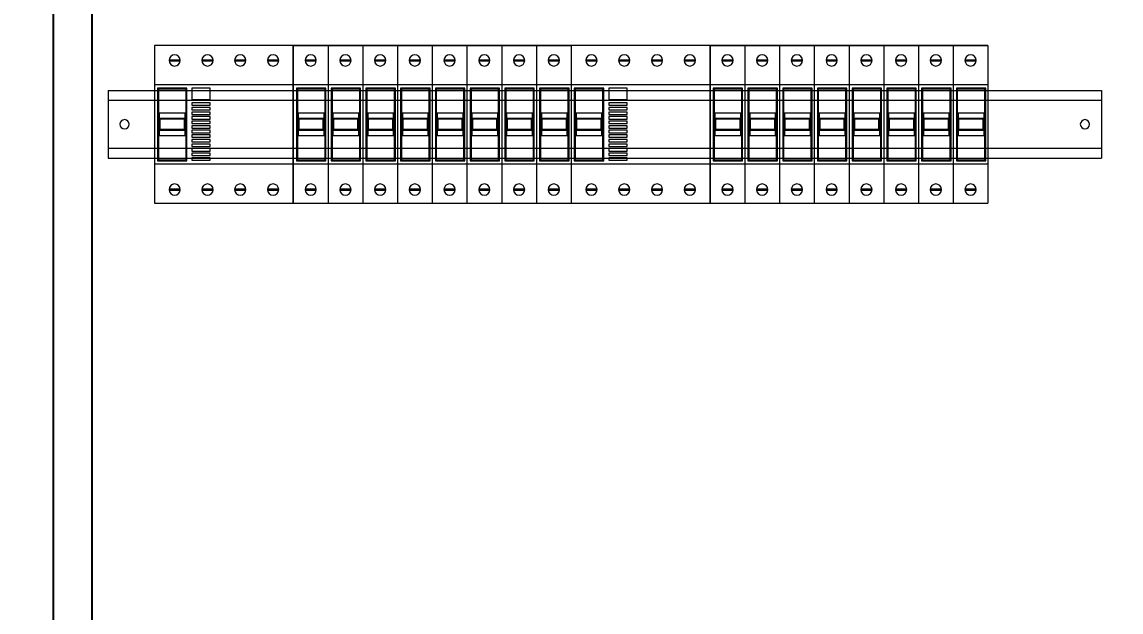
# Model space of a CAD drawing. Header units: millimetres. Extents: x 2046 to 14753, y 2361 to 29276.
# Drawn here: x 10029.7 to 10086.7, y 4049.4 to 4080 of the extents above; entities that cross this region are included whole.
import ezdxf

# ---------------------------------------------------------------- set-up
doc = ezdxf.new("R2010")
doc.units = ezdxf.units.MM
doc.layers.add('04_İç', color=10, linetype='Continuous', lineweight=13)
doc.layers.add('MYKUVVET', color=1, linetype='Continuous')
doc.styles.get("Standard").update_dxf_attribs({"font": 'arial.ttf'})
doc.dimstyles.new('ISO-25', dxfattribs={"dimtxt": 2.5, "dimasz": 2.5, "dimexe": 1.25, "dimexo": 0.625, "dimtad": 1, "dimtxsty": 'Standard', "dimcen": 2.5, "dimadec": 0, "dimazin": 0, "dimtfac": 1, "dimtmove": 0, "dimatfit": 3, "dimfxl": 1, "dimarcsym": 0})

# ---------------------------------------------------------------- blocks, each defined once
blk = doc.blocks.new('*D240')
at = {"layer": 'Defpoints', "color": 0, "transparency": 16777216}
for p in [(10031.34, 4117.113), (10023.271, 4017.113), (10031.34, 4017.113)]:
    blk.add_point(p, dxfattribs=at)
at = {"layer": 'MYKUVVET', "color": 0, "lineweight": -2, "transparency": 16777216}
for p, q in [((10030.715, 4117.113), (10022.021, 4117.113)), ((10023.271, 4114.613), (10023.271, 4019.613)), ((10030.715, 4017.113), (10022.021, 4017.113))]:
    blk.add_line(p, q, dxfattribs=at)
at = {"layer": 'MYKUVVET', "color": 0, "transparency": 16777216}
for points in [[(10022.854, 4114.613), (10023.688, 4114.613), (10023.271, 4117.113)], [(10022.854, 4019.613), (10023.688, 4019.613), (10023.271, 4017.113)]]:
    blk.add_solid(points, dxfattribs=at)
at = {"layer": 'MYKUVVET', "color": 0, "transparency": 16777216, "insert": (10021.37, 4067.113), "char_height": 2.5, "attachment_point": 5, "rotation": 90}
blk.add_mtext('100', dxfattribs=at)

msp = doc.modelspace()

# ---------------------------------------------------------------- linework, layer by layer
at = {"color": 8, "lineweight": 9}
for p, q in [((10036.578, 4078.756), (10036.578, 4070.575)), ((10043.778, 4078.756), (10036.578, 4078.756)), ((10043.778, 4070.575), (10043.778, 4078.756)), ((10043.778, 4078.756), (10043.778, 4070.575)), ((10045.578, 4078.756), (10043.778, 4078.756)), ((10043.778, 4078.756), (10045.578, 4078.756)), ((10045.578, 4078.756), (10045.578, 4070.575)), ((10045.578, 4078.756), (10045.578, 4070.575)), ((10047.378, 4078.756), (10045.578, 4078.756)), ((10045.578, 4078.756), (10047.378, 4078.756)), ((10047.378, 4078.756), (10047.378, 4070.575)), ((10047.378, 4078.756), (10047.378, 4070.575)), ((10049.178, 4078.756), (10047.378, 4078.756)), ((10047.378, 4078.756), (10049.178, 4078.756)), ((10049.178, 4078.756), (10049.178, 4070.575)), ((10049.178, 4078.756), (10049.178, 4070.575)), ((10050.978, 4078.756), (10049.178, 4078.756)), ((10049.178, 4078.756), (10050.978, 4078.756)), ((10050.978, 4078.756), (10050.978, 4070.575)), ((10050.978, 4078.756), (10050.978, 4070.575)), ((10052.778, 4078.756), (10050.978, 4078.756)), ((10050.978, 4078.756), (10052.778, 4078.756)), ((10052.778, 4078.756), (10052.778, 4070.575)), ((10052.778, 4078.756), (10052.778, 4070.575)), ((10054.578, 4078.756), (10052.778, 4078.756)), ((10052.778, 4078.756), (10054.578, 4078.756)), ((10054.578, 4078.756), (10054.578, 4070.575)), ((10054.578, 4078.756), (10054.578, 4070.575)), ((10056.378, 4078.756), (10054.578, 4078.756)), ((10054.578, 4078.756), (10056.378, 4078.756)), ((10056.378, 4078.756), (10056.378, 4070.575)), ((10056.378, 4078.756), (10056.378, 4070.575)), ((10058.178, 4078.756), (10056.378, 4078.756)), ((10056.378, 4078.756), (10058.178, 4078.756)), ((10058.178, 4078.756), (10058.178, 4070.575)), ((10065.378, 4078.756), (10058.178, 4078.756)), ((10058.178, 4078.756), (10058.178, 4070.575)), ((10065.378, 4070.575), (10065.378, 4078.756)), ((10065.378, 4078.756), (10065.378, 4070.575)), ((10067.178, 4078.756), (10065.378, 4078.756)), ((10065.378, 4078.756), (10067.178, 4078.756)), ((10067.178, 4078.756), (10067.178, 4070.575)), ((10067.178, 4078.756), (10067.178, 4070.575)), ((10068.978, 4078.756), (10067.178, 4078.756)), ((10067.178, 4078.756), (10068.978, 4078.756)), ((10068.978, 4078.756), (10068.978, 4070.575)), ((10068.978, 4078.756), (10068.978, 4070.575)), ((10070.778, 4078.756), (10068.978, 4078.756)), ((10068.978, 4078.756), (10070.778, 4078.756)), ((10070.778, 4078.756), (10070.778, 4070.575)), ((10070.778, 4078.756), (10070.778, 4070.575)), ((10072.578, 4078.756), (10070.778, 4078.756)), ((10070.778, 4078.756), (10072.578, 4078.756)), ((10072.578, 4078.756), (10072.578, 4070.575)), ((10072.578, 4078.756), (10072.578, 4070.575)), ((10074.378, 4078.756), (10072.578, 4078.756)), ((10072.578, 4078.756), (10074.378, 4078.756)), ((10074.378, 4078.756), (10074.378, 4070.575)), ((10074.378, 4078.756), (10074.378, 4070.575)), ((10076.178, 4078.756), (10074.378, 4078.756)), ((10074.378, 4078.756), (10076.178, 4078.756)), ((10076.178, 4078.756), (10076.178, 4070.575)), ((10076.178, 4078.756), (10076.178, 4070.575)), ((10077.978, 4078.756), (10076.178, 4078.756)), ((10076.178, 4078.756), (10077.978, 4078.756)), ((10077.978, 4078.756), (10077.978, 4070.575)), ((10077.978, 4078.756), (10077.978, 4070.575)), ((10079.778, 4078.756), (10077.978, 4078.756)), ((10077.978, 4078.756), (10079.778, 4078.756)), ((10079.778, 4078.756), (10079.778, 4070.575)), ((10037.336, 4078.008), (10037.92, 4078.008)), ((10037.336, 4077.947), (10037.92, 4077.947)), ((10039.036, 4078.008), (10039.62, 4078.008)), ((10039.036, 4077.947), (10039.62, 4077.947)), ((10040.736, 4078.008), (10041.32, 4078.008)), ((10040.736, 4077.947), (10041.32, 4077.947)), ((10042.436, 4078.008), (10043.02, 4078.008)), ((10042.436, 4077.947), (10043.02, 4077.947)), ((10044.386, 4078.008), (10044.97, 4078.008)), ((10044.386, 4077.947), (10044.97, 4077.947)), ((10046.186, 4078.008), (10046.77, 4078.008)), ((10046.186, 4077.947), (10046.77, 4077.947)), ((10047.986, 4078.008), (10048.57, 4078.008)), ((10047.986, 4077.947), (10048.57, 4077.947)), ((10049.786, 4078.008), (10050.37, 4078.008)), ((10049.786, 4077.947), (10050.37, 4077.947)), ((10051.586, 4078.008), (10052.17, 4078.008)), ((10051.586, 4077.947), (10052.17, 4077.947)), ((10053.386, 4078.008), (10053.97, 4078.008)), ((10053.386, 4077.947), (10053.97, 4077.947)), ((10055.186, 4078.008), (10055.77, 4078.008)), ((10055.186, 4077.947), (10055.77, 4077.947)), ((10056.986, 4078.008), (10057.57, 4078.008)), ((10056.986, 4077.947), (10057.57, 4077.947)), ((10058.936, 4078.008), (10059.52, 4078.008)), ((10058.936, 4077.947), (10059.52, 4077.947)), ((10060.636, 4078.008), (10061.22, 4078.008)), ((10060.636, 4077.947), (10061.22, 4077.947)), ((10062.336, 4078.008), (10062.92, 4078.008)), ((10062.336, 4077.947), (10062.92, 4077.947)), ((10064.036, 4078.008), (10064.62, 4078.008)), ((10064.036, 4077.947), (10064.62, 4077.947)), ((10065.986, 4078.008), (10066.57, 4078.008)), ((10065.986, 4077.947), (10066.57, 4077.947)), ((10067.786, 4078.008), (10068.37, 4078.008)), ((10067.786, 4077.947), (10068.37, 4077.947)), ((10069.586, 4078.008), (10070.17, 4078.008)), ((10069.586, 4077.947), (10070.17, 4077.947)), ((10071.386, 4078.008), (10071.97, 4078.008)), ((10071.386, 4077.947), (10071.97, 4077.947)), ((10073.186, 4078.008), (10073.77, 4078.008)), ((10073.186, 4077.947), (10073.77, 4077.947)), ((10074.986, 4078.008), (10075.57, 4078.008)), ((10074.986, 4077.947), (10075.57, 4077.947)), ((10076.786, 4078.008), (10077.37, 4078.008)), ((10076.786, 4077.947), (10077.37, 4077.947)), ((10078.586, 4078.008), (10079.17, 4078.008)), ((10078.586, 4077.947), (10079.17, 4077.947)), ((10043.778, 4076.711), (10043.778, 4072.62)), ((10045.578, 4076.711), (10043.778, 4076.711)), ((10045.578, 4076.711), (10045.578, 4072.62)), ((10047.378, 4076.711), (10045.578, 4076.711)), ((10047.378, 4076.711), (10047.378, 4072.62)), ((10049.178, 4076.711), (10047.378, 4076.711)), ((10049.178, 4076.711), (10049.178, 4072.62)), ((10050.978, 4076.711), (10049.178, 4076.711)), ((10050.978, 4076.711), (10050.978, 4072.62)), ((10052.778, 4076.711), (10050.978, 4076.711)), ((10052.778, 4076.711), (10052.778, 4072.62)), ((10054.578, 4076.711), (10052.778, 4076.711)), ((10054.578, 4076.711), (10054.578, 4072.62)), ((10056.378, 4076.711), (10054.578, 4076.711)), ((10058.178, 4076.711), (10056.378, 4076.711)), ((10065.378, 4076.711), (10065.378, 4072.62)), ((10067.178, 4076.711), (10065.378, 4076.711)), ((10067.178, 4076.711), (10067.178, 4072.62)), ((10068.978, 4076.711), (10067.178, 4076.711)), ((10068.978, 4076.711), (10068.978, 4072.62)), ((10070.778, 4076.711), (10068.978, 4076.711)), ((10070.778, 4076.711), (10070.778, 4072.62)), ((10072.578, 4076.711), (10070.778, 4076.711)), ((10072.578, 4076.711), (10072.578, 4072.62)), ((10074.378, 4076.711), (10072.578, 4076.711)), ((10074.378, 4076.711), (10074.378, 4072.62)), ((10076.178, 4076.711), (10074.378, 4076.711)), ((10076.178, 4076.711), (10076.178, 4072.62)), ((10077.978, 4076.711), (10076.178, 4076.711)), ((10079.778, 4076.711), (10077.978, 4076.711)), ((10043.778, 4072.62), (10045.578, 4072.62)), ((10045.578, 4072.62), (10047.378, 4072.62)), ((10047.378, 4072.62), (10049.178, 4072.62)), ((10049.178, 4072.62), (10050.978, 4072.62)), ((10050.978, 4072.62), (10052.778, 4072.62)), ((10052.778, 4072.62), (10054.578, 4072.62)), ((10054.578, 4072.62), (10056.378, 4072.62)), ((10056.378, 4072.62), (10058.178, 4072.62)), ((10065.378, 4072.62), (10067.178, 4072.62)), ((10067.178, 4072.62), (10068.978, 4072.62)), ((10068.978, 4072.62), (10070.778, 4072.62)), ((10070.778, 4072.62), (10072.578, 4072.62)), ((10072.578, 4072.62), (10074.378, 4072.62)), ((10074.378, 4072.62), (10076.178, 4072.62)), ((10076.178, 4072.62), (10077.978, 4072.62)), ((10077.978, 4072.62), (10079.778, 4072.62)), ((10037.336, 4071.312), (10037.92, 4071.312)), ((10037.336, 4071.251), (10037.92, 4071.251)), ((10039.036, 4071.312), (10039.62, 4071.312)), ((10039.036, 4071.251), (10039.62, 4071.251)), ((10040.736, 4071.312), (10041.32, 4071.312)), ((10040.736, 4071.251), (10041.32, 4071.251)), ((10042.436, 4071.312), (10043.02, 4071.312)), ((10042.436, 4071.251), (10043.02, 4071.251)), ((10044.386, 4071.312), (10044.97, 4071.312)), ((10044.386, 4071.251), (10044.97, 4071.251)), ((10046.186, 4071.312), (10046.77, 4071.312)), ((10046.186, 4071.251), (10046.77, 4071.251)), ((10047.986, 4071.312), (10048.57, 4071.312)), ((10047.986, 4071.251), (10048.57, 4071.251)), ((10049.786, 4071.312), (10050.37, 4071.312)), ((10049.786, 4071.251), (10050.37, 4071.251)), ((10051.586, 4071.312), (10052.17, 4071.312)), ((10051.586, 4071.251), (10052.17, 4071.251)), ((10053.386, 4071.312), (10053.97, 4071.312)), ((10053.386, 4071.251), (10053.97, 4071.251)), ((10055.186, 4071.312), (10055.77, 4071.312)), ((10055.186, 4071.251), (10055.77, 4071.251)), ((10056.986, 4071.312), (10057.57, 4071.312)), ((10056.986, 4071.251), (10057.57, 4071.251)), ((10058.936, 4071.312), (10059.52, 4071.312)), ((10058.936, 4071.251), (10059.52, 4071.251)), ((10060.636, 4071.312), (10061.22, 4071.312)), ((10060.636, 4071.251), (10061.22, 4071.251)), ((10062.336, 4071.312), (10062.92, 4071.312)), ((10062.336, 4071.251), (10062.92, 4071.251)), ((10064.036, 4071.312), (10064.62, 4071.312)), ((10064.036, 4071.251), (10064.62, 4071.251)), ((10065.986, 4071.312), (10066.57, 4071.312)), ((10065.986, 4071.251), (10066.57, 4071.251)), ((10067.786, 4071.312), (10068.37, 4071.312)), ((10067.786, 4071.251), (10068.37, 4071.251)), ((10069.586, 4071.312), (10070.17, 4071.312)), ((10069.586, 4071.251), (10070.17, 4071.251)), ((10071.386, 4071.312), (10071.97, 4071.312)), ((10071.386, 4071.251), (10071.97, 4071.251)), ((10073.186, 4071.312), (10073.77, 4071.312)), ((10073.186, 4071.251), (10073.77, 4071.251)), ((10074.986, 4071.312), (10075.57, 4071.312)), ((10074.986, 4071.251), (10075.57, 4071.251)), ((10076.786, 4071.312), (10077.37, 4071.312)), ((10076.786, 4071.251), (10077.37, 4071.251)), ((10078.586, 4071.312), (10079.17, 4071.312)), ((10078.586, 4071.251), (10079.17, 4071.251)), ((10036.578, 4070.575), (10043.778, 4070.575)), ((10043.778, 4070.575), (10045.578, 4070.575)), ((10045.578, 4070.575), (10047.378, 4070.575)), ((10047.378, 4070.575), (10049.178, 4070.575)), ((10049.178, 4070.575), (10050.978, 4070.575)), ((10050.978, 4070.575), (10052.778, 4070.575)), ((10052.778, 4070.575), (10054.578, 4070.575)), ((10054.578, 4070.575), (10056.378, 4070.575)), ((10056.378, 4070.575), (10058.178, 4070.575)), ((10058.178, 4070.575), (10065.378, 4070.575)), ((10065.378, 4070.575), (10067.178, 4070.575)), ((10067.178, 4070.575), (10068.978, 4070.575)), ((10068.978, 4070.575), (10070.778, 4070.575)), ((10070.778, 4070.575), (10072.578, 4070.575)), ((10072.578, 4070.575), (10074.378, 4070.575)), ((10074.378, 4070.575), (10076.178, 4070.575)), ((10076.178, 4070.575), (10077.978, 4070.575)), ((10077.978, 4070.575), (10079.778, 4070.575))]:
    msp.add_line(p, q, dxfattribs=at)
at = {"color": 30, "lineweight": 9}
for p, q in [((10036.578, 4076.711), (10036.578, 4072.62)), ((10043.778, 4076.711), (10036.578, 4076.711)), ((10043.778, 4072.62), (10043.778, 4076.711)), ((10056.378, 4076.711), (10056.378, 4072.62)), ((10065.378, 4076.711), (10058.178, 4076.711)), ((10058.178, 4076.711), (10058.178, 4072.62)), ((10065.378, 4072.62), (10065.378, 4076.711)), ((10079.778, 4076.711), (10079.778, 4072.62)), ((10036.741, 4076.537), (10036.741, 4072.773)), ((10038.266, 4076.537), (10036.741, 4076.537)), ((10036.787, 4076.492), (10036.787, 4072.819)), ((10038.22, 4076.492), (10036.787, 4076.492)), ((10038.22, 4072.819), (10038.22, 4076.492)), ((10038.266, 4072.773), (10038.266, 4076.537)), ((10038.525, 4076.537), (10038.525, 4075.952)), ((10039.472, 4076.537), (10038.525, 4076.537)), ((10039.472, 4075.952), (10039.472, 4076.537)), ((10043.941, 4076.537), (10043.941, 4072.773)), ((10045.466, 4076.537), (10043.941, 4076.537)), ((10043.987, 4076.492), (10043.987, 4072.819)), ((10045.42, 4076.492), (10043.987, 4076.492)), ((10045.42, 4072.819), (10045.42, 4076.492)), ((10045.466, 4072.773), (10045.466, 4076.537)), ((10045.741, 4076.537), (10045.741, 4072.773)), ((10047.266, 4076.537), (10045.741, 4076.537)), ((10045.787, 4076.492), (10045.787, 4072.819)), ((10047.22, 4076.492), (10045.787, 4076.492)), ((10047.22, 4072.819), (10047.22, 4076.492)), ((10047.266, 4072.773), (10047.266, 4076.537)), ((10047.541, 4076.537), (10047.541, 4072.773)), ((10049.066, 4076.537), (10047.541, 4076.537)), ((10047.587, 4076.492), (10047.587, 4072.819)), ((10049.02, 4076.492), (10047.587, 4076.492)), ((10049.02, 4072.819), (10049.02, 4076.492)), ((10049.066, 4072.773), (10049.066, 4076.537)), ((10049.341, 4076.537), (10049.341, 4072.773)), ((10050.866, 4076.537), (10049.341, 4076.537)), ((10049.387, 4076.492), (10049.387, 4072.819)), ((10050.82, 4076.492), (10049.387, 4076.492)), ((10050.82, 4072.819), (10050.82, 4076.492)), ((10050.866, 4072.773), (10050.866, 4076.537)), ((10051.141, 4076.537), (10051.141, 4072.773)), ((10052.666, 4076.537), (10051.141, 4076.537)), ((10051.187, 4076.492), (10051.187, 4072.819)), ((10052.62, 4076.492), (10051.187, 4076.492)), ((10052.62, 4072.819), (10052.62, 4076.492)), ((10052.666, 4072.773), (10052.666, 4076.537)), ((10052.941, 4076.537), (10052.941, 4072.773)), ((10054.466, 4076.537), (10052.941, 4076.537)), ((10052.987, 4076.492), (10052.987, 4072.819)), ((10054.42, 4076.492), (10052.987, 4076.492)), ((10054.42, 4072.819), (10054.42, 4076.492)), ((10054.466, 4072.773), (10054.466, 4076.537)), ((10054.741, 4076.537), (10054.741, 4072.773)), ((10056.266, 4076.537), (10054.741, 4076.537)), ((10054.787, 4076.492), (10054.787, 4072.819)), ((10056.22, 4076.492), (10054.787, 4076.492)), ((10056.22, 4072.819), (10056.22, 4076.492)), ((10056.266, 4072.773), (10056.266, 4076.537)), ((10056.541, 4076.537), (10056.541, 4072.773)), ((10058.066, 4076.537), (10056.541, 4076.537)), ((10056.587, 4076.492), (10056.587, 4072.819)), ((10058.02, 4076.492), (10056.587, 4076.492)), ((10058.02, 4072.819), (10058.02, 4076.492)), ((10058.066, 4072.773), (10058.066, 4076.537)), ((10058.341, 4076.537), (10058.341, 4072.773)), ((10059.866, 4076.537), (10058.341, 4076.537)), ((10058.387, 4076.492), (10058.387, 4072.819)), ((10059.82, 4076.492), (10058.387, 4076.492)), ((10059.82, 4072.819), (10059.82, 4076.492)), ((10059.866, 4072.773), (10059.866, 4076.537)), ((10060.125, 4076.537), (10060.125, 4075.952)), ((10061.072, 4076.537), (10060.125, 4076.537)), ((10061.072, 4075.952), (10061.072, 4076.537)), ((10065.541, 4076.537), (10065.541, 4072.773)), ((10067.066, 4076.537), (10065.541, 4076.537)), ((10065.587, 4076.492), (10065.587, 4072.819)), ((10067.02, 4076.492), (10065.587, 4076.492)), ((10067.02, 4072.819), (10067.02, 4076.492)), ((10067.066, 4072.773), (10067.066, 4076.537)), ((10067.341, 4076.537), (10067.341, 4072.773)), ((10068.866, 4076.537), (10067.341, 4076.537)), ((10067.387, 4076.492), (10067.387, 4072.819)), ((10068.82, 4076.492), (10067.387, 4076.492)), ((10068.82, 4072.819), (10068.82, 4076.492)), ((10068.866, 4072.773), (10068.866, 4076.537)), ((10069.141, 4076.537), (10069.141, 4072.773)), ((10070.666, 4076.537), (10069.141, 4076.537)), ((10069.187, 4076.492), (10069.187, 4072.819)), ((10070.62, 4076.492), (10069.187, 4076.492)), ((10070.62, 4072.819), (10070.62, 4076.492)), ((10070.666, 4072.773), (10070.666, 4076.537)), ((10070.941, 4076.537), (10070.941, 4072.773)), ((10072.466, 4076.537), (10070.941, 4076.537)), ((10070.987, 4076.492), (10070.987, 4072.819)), ((10072.42, 4076.492), (10070.987, 4076.492)), ((10072.42, 4072.819), (10072.42, 4076.492)), ((10072.466, 4072.773), (10072.466, 4076.537)), ((10072.741, 4076.537), (10072.741, 4072.773)), ((10074.266, 4076.537), (10072.741, 4076.537)), ((10072.787, 4076.492), (10072.787, 4072.819)), ((10074.22, 4076.492), (10072.787, 4076.492)), ((10074.22, 4072.819), (10074.22, 4076.492)), ((10074.266, 4072.773), (10074.266, 4076.537)), ((10074.541, 4076.537), (10074.541, 4072.773)), ((10076.066, 4076.537), (10074.541, 4076.537)), ((10074.587, 4076.492), (10074.587, 4072.819)), ((10076.02, 4076.492), (10074.587, 4076.492)), ((10076.02, 4072.819), (10076.02, 4076.492)), ((10076.066, 4072.773), (10076.066, 4076.537)), ((10076.341, 4076.537), (10076.341, 4072.773)), ((10077.866, 4076.537), (10076.341, 4076.537)), ((10076.387, 4076.492), (10076.387, 4072.819)), ((10077.82, 4076.492), (10076.387, 4076.492)), ((10077.82, 4072.819), (10077.82, 4076.492)), ((10077.866, 4072.773), (10077.866, 4076.537)), ((10078.141, 4076.537), (10078.141, 4072.773)), ((10079.666, 4076.537), (10078.141, 4076.537)), ((10078.187, 4076.492), (10078.187, 4072.819)), ((10079.62, 4076.492), (10078.187, 4076.492)), ((10079.62, 4072.819), (10079.62, 4076.492)), ((10079.666, 4072.773), (10079.666, 4076.537)), ((10038.525, 4075.952), (10039.472, 4075.952)), ((10038.525, 4075.775), (10038.525, 4075.651)), ((10039.472, 4075.775), (10038.525, 4075.775)), ((10038.525, 4075.651), (10039.472, 4075.651)), ((10038.525, 4075.538), (10038.525, 4075.413)), ((10039.472, 4075.538), (10038.525, 4075.538)), ((10039.472, 4075.651), (10039.472, 4075.775)), ((10039.472, 4075.413), (10039.472, 4075.538)), ((10060.125, 4075.952), (10061.072, 4075.952)), ((10060.125, 4075.775), (10060.125, 4075.651)), ((10061.072, 4075.775), (10060.125, 4075.775)), ((10060.125, 4075.651), (10061.072, 4075.651)), ((10060.125, 4075.538), (10060.125, 4075.413)), ((10061.072, 4075.538), (10060.125, 4075.538)), ((10061.072, 4075.651), (10061.072, 4075.775)), ((10061.072, 4075.413), (10061.072, 4075.538)), ((10036.832, 4075.234), (10036.832, 4074.088)), ((10038.175, 4075.234), (10036.832, 4075.234)), ((10038.175, 4074.972), (10036.832, 4074.972)), ((10036.877, 4074.927), (10036.832, 4074.972)), ((10038.13, 4074.927), (10038.175, 4074.972)), ((10038.175, 4074.088), (10038.175, 4075.234)), ((10038.525, 4075.413), (10039.472, 4075.413)), ((10038.525, 4075.301), (10038.525, 4075.176)), ((10039.472, 4075.301), (10038.525, 4075.301)), ((10038.525, 4075.176), (10039.472, 4075.176)), ((10038.525, 4075.063), (10038.525, 4074.939)), ((10039.472, 4075.063), (10038.525, 4075.063)), ((10039.472, 4075.176), (10039.472, 4075.301)), ((10039.472, 4074.939), (10039.472, 4075.063)), ((10044.032, 4075.234), (10044.032, 4074.088)), ((10045.375, 4075.234), (10044.032, 4075.234)), ((10045.375, 4074.972), (10044.032, 4074.972)), ((10044.077, 4074.927), (10044.032, 4074.972)), ((10045.33, 4074.927), (10045.375, 4074.972)), ((10045.375, 4074.088), (10045.375, 4075.234)), ((10045.832, 4075.234), (10045.832, 4074.088)), ((10047.175, 4075.234), (10045.832, 4075.234)), ((10047.175, 4074.972), (10045.832, 4074.972)), ((10045.877, 4074.927), (10045.832, 4074.972)), ((10047.13, 4074.927), (10047.175, 4074.972)), ((10047.175, 4074.088), (10047.175, 4075.234)), ((10047.632, 4075.234), (10047.632, 4074.088)), ((10048.975, 4075.234), (10047.632, 4075.234)), ((10048.975, 4074.972), (10047.632, 4074.972)), ((10047.677, 4074.927), (10047.632, 4074.972)), ((10048.93, 4074.927), (10048.975, 4074.972)), ((10048.975, 4074.088), (10048.975, 4075.234)), ((10049.432, 4075.234), (10049.432, 4074.088)), ((10050.775, 4075.234), (10049.432, 4075.234)), ((10050.775, 4074.972), (10049.432, 4074.972)), ((10049.477, 4074.927), (10049.432, 4074.972)), ((10050.73, 4074.927), (10050.775, 4074.972)), ((10050.775, 4074.088), (10050.775, 4075.234)), ((10051.232, 4075.234), (10051.232, 4074.088)), ((10052.575, 4075.234), (10051.232, 4075.234)), ((10052.575, 4074.972), (10051.232, 4074.972)), ((10051.277, 4074.927), (10051.232, 4074.972)), ((10052.53, 4074.927), (10052.575, 4074.972)), ((10052.575, 4074.088), (10052.575, 4075.234)), ((10053.032, 4075.234), (10053.032, 4074.088)), ((10054.375, 4075.234), (10053.032, 4075.234)), ((10054.375, 4074.972), (10053.032, 4074.972)), ((10053.077, 4074.927), (10053.032, 4074.972)), ((10054.33, 4074.927), (10054.375, 4074.972)), ((10054.375, 4074.088), (10054.375, 4075.234)), ((10054.832, 4075.234), (10054.832, 4074.088)), ((10056.175, 4075.234), (10054.832, 4075.234)), ((10056.175, 4074.972), (10054.832, 4074.972)), ((10054.877, 4074.927), (10054.832, 4074.972)), ((10056.13, 4074.927), (10056.175, 4074.972)), ((10056.175, 4074.088), (10056.175, 4075.234)), ((10056.632, 4075.234), (10056.632, 4074.088)), ((10057.975, 4075.234), (10056.632, 4075.234)), ((10057.975, 4074.972), (10056.632, 4074.972)), ((10056.677, 4074.927), (10056.632, 4074.972)), ((10057.93, 4074.927), (10057.975, 4074.972)), ((10057.975, 4074.088), (10057.975, 4075.234)), ((10058.432, 4075.234), (10058.432, 4074.088)), ((10059.775, 4075.234), (10058.432, 4075.234)), ((10059.775, 4074.972), (10058.432, 4074.972)), ((10058.477, 4074.927), (10058.432, 4074.972)), ((10059.73, 4074.927), (10059.775, 4074.972)), ((10059.775, 4074.088), (10059.775, 4075.234)), ((10060.125, 4075.413), (10061.072, 4075.413)), ((10060.125, 4075.301), (10060.125, 4075.176)), ((10061.072, 4075.301), (10060.125, 4075.301)), ((10060.125, 4075.176), (10061.072, 4075.176)), ((10060.125, 4075.063), (10060.125, 4074.939)), ((10061.072, 4075.063), (10060.125, 4075.063)), ((10061.072, 4075.176), (10061.072, 4075.301)), ((10061.072, 4074.939), (10061.072, 4075.063)), ((10065.632, 4075.234), (10065.632, 4074.088)), ((10066.975, 4075.234), (10065.632, 4075.234)), ((10066.975, 4074.972), (10065.632, 4074.972)), ((10065.677, 4074.927), (10065.632, 4074.972)), ((10066.93, 4074.927), (10066.975, 4074.972)), ((10066.975, 4074.088), (10066.975, 4075.234)), ((10067.432, 4075.234), (10067.432, 4074.088)), ((10068.775, 4075.234), (10067.432, 4075.234)), ((10068.775, 4074.972), (10067.432, 4074.972)), ((10067.477, 4074.927), (10067.432, 4074.972)), ((10068.73, 4074.927), (10068.775, 4074.972)), ((10068.775, 4074.088), (10068.775, 4075.234)), ((10069.232, 4075.234), (10069.232, 4074.088)), ((10070.575, 4075.234), (10069.232, 4075.234)), ((10070.575, 4074.972), (10069.232, 4074.972)), ((10069.277, 4074.927), (10069.232, 4074.972)), ((10070.53, 4074.927), (10070.575, 4074.972)), ((10070.575, 4074.088), (10070.575, 4075.234)), ((10071.032, 4075.234), (10071.032, 4074.088)), ((10072.375, 4075.234), (10071.032, 4075.234)), ((10072.375, 4074.972), (10071.032, 4074.972)), ((10071.077, 4074.927), (10071.032, 4074.972)), ((10072.33, 4074.927), (10072.375, 4074.972)), ((10072.375, 4074.088), (10072.375, 4075.234)), ((10072.832, 4075.234), (10072.832, 4074.088)), ((10074.175, 4075.234), (10072.832, 4075.234)), ((10074.175, 4074.972), (10072.832, 4074.972)), ((10072.877, 4074.927), (10072.832, 4074.972)), ((10074.13, 4074.927), (10074.175, 4074.972)), ((10074.175, 4074.088), (10074.175, 4075.234)), ((10074.632, 4075.234), (10074.632, 4074.088)), ((10075.975, 4075.234), (10074.632, 4075.234)), ((10075.975, 4074.972), (10074.632, 4074.972)), ((10074.677, 4074.927), (10074.632, 4074.972)), ((10075.93, 4074.927), (10075.975, 4074.972)), ((10075.975, 4074.088), (10075.975, 4075.234)), ((10076.432, 4075.234), (10076.432, 4074.088)), ((10077.775, 4075.234), (10076.432, 4075.234)), ((10077.775, 4074.972), (10076.432, 4074.972)), ((10076.477, 4074.927), (10076.432, 4074.972)), ((10077.73, 4074.927), (10077.775, 4074.972)), ((10077.775, 4074.088), (10077.775, 4075.234)), ((10078.232, 4075.234), (10078.232, 4074.088)), ((10079.575, 4075.234), (10078.232, 4075.234)), ((10079.575, 4074.972), (10078.232, 4074.972)), ((10078.277, 4074.927), (10078.232, 4074.972)), ((10079.53, 4074.927), (10079.575, 4074.972)), ((10079.575, 4074.088), (10079.575, 4075.234)), ((10036.877, 4074.395), (10036.832, 4074.349)), ((10038.13, 4074.927), (10036.877, 4074.927)), ((10036.877, 4074.395), (10036.877, 4074.927)), ((10038.13, 4074.395), (10036.877, 4074.395)), ((10038.13, 4074.395), (10038.13, 4074.927)), ((10038.13, 4074.395), (10038.175, 4074.349)), ((10038.525, 4074.939), (10039.472, 4074.939)), ((10038.525, 4074.826), (10038.525, 4074.701)), ((10039.472, 4074.826), (10038.525, 4074.826)), ((10038.525, 4074.701), (10039.472, 4074.701)), ((10038.525, 4074.589), (10038.525, 4074.464)), ((10039.472, 4074.589), (10038.525, 4074.589)), ((10038.525, 4074.464), (10039.472, 4074.464)), ((10039.472, 4074.701), (10039.472, 4074.826)), ((10039.472, 4074.464), (10039.472, 4074.589)), ((10044.077, 4074.395), (10044.032, 4074.349)), ((10045.33, 4074.927), (10044.077, 4074.927)), ((10044.077, 4074.395), (10044.077, 4074.927)), ((10045.33, 4074.395), (10044.077, 4074.395)), ((10045.33, 4074.395), (10045.33, 4074.927)), ((10045.33, 4074.395), (10045.375, 4074.349)), ((10045.877, 4074.395), (10045.832, 4074.349)), ((10047.13, 4074.927), (10045.877, 4074.927)), ((10045.877, 4074.395), (10045.877, 4074.927)), ((10047.13, 4074.395), (10045.877, 4074.395)), ((10047.13, 4074.395), (10047.13, 4074.927)), ((10047.13, 4074.395), (10047.175, 4074.349)), ((10047.677, 4074.395), (10047.632, 4074.349)), ((10048.93, 4074.927), (10047.677, 4074.927)), ((10047.677, 4074.395), (10047.677, 4074.927)), ((10048.93, 4074.395), (10047.677, 4074.395)), ((10048.93, 4074.395), (10048.93, 4074.927)), ((10048.93, 4074.395), (10048.975, 4074.349)), ((10049.477, 4074.395), (10049.432, 4074.349)), ((10050.73, 4074.927), (10049.477, 4074.927)), ((10049.477, 4074.395), (10049.477, 4074.927)), ((10050.73, 4074.395), (10049.477, 4074.395)), ((10050.73, 4074.395), (10050.73, 4074.927)), ((10050.73, 4074.395), (10050.775, 4074.349)), ((10051.277, 4074.395), (10051.232, 4074.349)), ((10052.53, 4074.927), (10051.277, 4074.927)), ((10051.277, 4074.395), (10051.277, 4074.927)), ((10052.53, 4074.395), (10051.277, 4074.395)), ((10052.53, 4074.395), (10052.53, 4074.927)), ((10052.53, 4074.395), (10052.575, 4074.349)), ((10053.077, 4074.395), (10053.032, 4074.349)), ((10054.33, 4074.927), (10053.077, 4074.927)), ((10053.077, 4074.395), (10053.077, 4074.927)), ((10054.33, 4074.395), (10053.077, 4074.395)), ((10054.33, 4074.395), (10054.33, 4074.927)), ((10054.33, 4074.395), (10054.375, 4074.349)), ((10054.877, 4074.395), (10054.832, 4074.349)), ((10056.13, 4074.927), (10054.877, 4074.927)), ((10054.877, 4074.395), (10054.877, 4074.927)), ((10056.13, 4074.395), (10054.877, 4074.395)), ((10056.13, 4074.395), (10056.13, 4074.927)), ((10056.13, 4074.395), (10056.175, 4074.349)), ((10056.677, 4074.395), (10056.632, 4074.349)), ((10057.93, 4074.927), (10056.677, 4074.927)), ((10056.677, 4074.395), (10056.677, 4074.927)), ((10057.93, 4074.395), (10056.677, 4074.395)), ((10057.93, 4074.395), (10057.93, 4074.927)), ((10057.93, 4074.395), (10057.975, 4074.349)), ((10058.477, 4074.395), (10058.432, 4074.349)), ((10059.73, 4074.927), (10058.477, 4074.927)), ((10058.477, 4074.395), (10058.477, 4074.927)), ((10059.73, 4074.395), (10058.477, 4074.395)), ((10059.73, 4074.395), (10059.73, 4074.927)), ((10059.73, 4074.395), (10059.775, 4074.349)), ((10060.125, 4074.939), (10061.072, 4074.939)), ((10060.125, 4074.826), (10060.125, 4074.701)), ((10061.072, 4074.826), (10060.125, 4074.826)), ((10060.125, 4074.701), (10061.072, 4074.701)), ((10060.125, 4074.589), (10060.125, 4074.464)), ((10061.072, 4074.589), (10060.125, 4074.589)), ((10060.125, 4074.464), (10061.072, 4074.464)), ((10061.072, 4074.701), (10061.072, 4074.826)), ((10061.072, 4074.464), (10061.072, 4074.589)), ((10065.677, 4074.395), (10065.632, 4074.349)), ((10066.93, 4074.927), (10065.677, 4074.927)), ((10065.677, 4074.395), (10065.677, 4074.927)), ((10066.93, 4074.395), (10065.677, 4074.395)), ((10066.93, 4074.395), (10066.93, 4074.927)), ((10066.93, 4074.395), (10066.975, 4074.349)), ((10067.477, 4074.395), (10067.432, 4074.349)), ((10068.73, 4074.927), (10067.477, 4074.927)), ((10067.477, 4074.395), (10067.477, 4074.927)), ((10068.73, 4074.395), (10067.477, 4074.395)), ((10068.73, 4074.395), (10068.73, 4074.927)), ((10068.73, 4074.395), (10068.775, 4074.349)), ((10069.277, 4074.395), (10069.232, 4074.349)), ((10070.53, 4074.927), (10069.277, 4074.927)), ((10069.277, 4074.395), (10069.277, 4074.927)), ((10070.53, 4074.395), (10069.277, 4074.395)), ((10070.53, 4074.395), (10070.53, 4074.927)), ((10070.53, 4074.395), (10070.575, 4074.349)), ((10071.077, 4074.395), (10071.032, 4074.349)), ((10072.33, 4074.927), (10071.077, 4074.927)), ((10071.077, 4074.395), (10071.077, 4074.927)), ((10072.33, 4074.395), (10071.077, 4074.395)), ((10072.33, 4074.395), (10072.33, 4074.927)), ((10072.33, 4074.395), (10072.375, 4074.349)), ((10072.877, 4074.395), (10072.832, 4074.349)), ((10074.13, 4074.927), (10072.877, 4074.927)), ((10072.877, 4074.395), (10072.877, 4074.927)), ((10074.13, 4074.395), (10072.877, 4074.395)), ((10074.13, 4074.395), (10074.13, 4074.927)), ((10074.13, 4074.395), (10074.175, 4074.349)), ((10074.677, 4074.395), (10074.632, 4074.349)), ((10075.93, 4074.927), (10074.677, 4074.927)), ((10074.677, 4074.395), (10074.677, 4074.927)), ((10075.93, 4074.395), (10074.677, 4074.395)), ((10075.93, 4074.395), (10075.93, 4074.927)), ((10075.93, 4074.395), (10075.975, 4074.349)), ((10076.477, 4074.395), (10076.432, 4074.349)), ((10077.73, 4074.927), (10076.477, 4074.927)), ((10076.477, 4074.395), (10076.477, 4074.927)), ((10077.73, 4074.395), (10076.477, 4074.395)), ((10077.73, 4074.395), (10077.73, 4074.927)), ((10077.73, 4074.395), (10077.775, 4074.349)), ((10078.277, 4074.395), (10078.232, 4074.349)), ((10079.53, 4074.927), (10078.277, 4074.927)), ((10078.277, 4074.395), (10078.277, 4074.927)), ((10079.53, 4074.395), (10078.277, 4074.395)), ((10079.53, 4074.395), (10079.53, 4074.927)), ((10079.53, 4074.395), (10079.575, 4074.349)), ((10038.175, 4074.349), (10036.832, 4074.349)), ((10036.832, 4074.088), (10038.175, 4074.088)), ((10038.525, 4074.352), (10038.525, 4074.227)), ((10039.472, 4074.352), (10038.525, 4074.352)), ((10038.525, 4074.227), (10039.472, 4074.227)), ((10038.525, 4074.114), (10038.525, 4073.99)), ((10039.472, 4074.114), (10038.525, 4074.114)), ((10038.525, 4073.99), (10039.472, 4073.99)), ((10038.525, 4073.877), (10038.525, 4073.752)), ((10039.472, 4073.877), (10038.525, 4073.877)), ((10039.472, 4074.227), (10039.472, 4074.352)), ((10039.472, 4073.99), (10039.472, 4074.114)), ((10039.472, 4073.752), (10039.472, 4073.877)), ((10045.375, 4074.349), (10044.032, 4074.349)), ((10044.032, 4074.088), (10045.375, 4074.088)), ((10047.175, 4074.349), (10045.832, 4074.349)), ((10045.832, 4074.088), (10047.175, 4074.088)), ((10048.975, 4074.349), (10047.632, 4074.349)), ((10047.632, 4074.088), (10048.975, 4074.088)), ((10050.775, 4074.349), (10049.432, 4074.349)), ((10049.432, 4074.088), (10050.775, 4074.088)), ((10052.575, 4074.349), (10051.232, 4074.349)), ((10051.232, 4074.088), (10052.575, 4074.088)), ((10054.375, 4074.349), (10053.032, 4074.349)), ((10053.032, 4074.088), (10054.375, 4074.088)), ((10056.175, 4074.349), (10054.832, 4074.349)), ((10054.832, 4074.088), (10056.175, 4074.088)), ((10057.975, 4074.349), (10056.632, 4074.349)), ((10056.632, 4074.088), (10057.975, 4074.088)), ((10059.775, 4074.349), (10058.432, 4074.349)), ((10058.432, 4074.088), (10059.775, 4074.088)), ((10060.125, 4074.352), (10060.125, 4074.227)), ((10061.072, 4074.352), (10060.125, 4074.352)), ((10060.125, 4074.227), (10061.072, 4074.227)), ((10060.125, 4074.114), (10060.125, 4073.99)), ((10061.072, 4074.114), (10060.125, 4074.114)), ((10060.125, 4073.99), (10061.072, 4073.99)), ((10060.125, 4073.877), (10060.125, 4073.752)), ((10061.072, 4073.877), (10060.125, 4073.877)), ((10061.072, 4074.227), (10061.072, 4074.352)), ((10061.072, 4073.99), (10061.072, 4074.114)), ((10061.072, 4073.752), (10061.072, 4073.877)), ((10066.975, 4074.349), (10065.632, 4074.349)), ((10065.632, 4074.088), (10066.975, 4074.088)), ((10068.775, 4074.349), (10067.432, 4074.349)), ((10067.432, 4074.088), (10068.775, 4074.088)), ((10070.575, 4074.349), (10069.232, 4074.349)), ((10069.232, 4074.088), (10070.575, 4074.088)), ((10072.375, 4074.349), (10071.032, 4074.349)), ((10071.032, 4074.088), (10072.375, 4074.088)), ((10074.175, 4074.349), (10072.832, 4074.349)), ((10072.832, 4074.088), (10074.175, 4074.088)), ((10075.975, 4074.349), (10074.632, 4074.349)), ((10074.632, 4074.088), (10075.975, 4074.088)), ((10077.775, 4074.349), (10076.432, 4074.349)), ((10076.432, 4074.088), (10077.775, 4074.088)), ((10079.575, 4074.349), (10078.232, 4074.349)), ((10078.232, 4074.088), (10079.575, 4074.088)), ((10038.525, 4073.752), (10039.472, 4073.752)), ((10038.525, 4073.64), (10038.525, 4073.515)), ((10039.472, 4073.64), (10038.525, 4073.64)), ((10038.525, 4073.515), (10039.472, 4073.515)), ((10038.525, 4073.402), (10038.525, 4073.278)), ((10039.472, 4073.402), (10038.525, 4073.402)), ((10038.525, 4073.278), (10039.472, 4073.278)), ((10039.472, 4073.515), (10039.472, 4073.64)), ((10039.472, 4073.278), (10039.472, 4073.402)), ((10060.125, 4073.752), (10061.072, 4073.752)), ((10060.125, 4073.64), (10060.125, 4073.515)), ((10061.072, 4073.64), (10060.125, 4073.64)), ((10060.125, 4073.515), (10061.072, 4073.515)), ((10060.125, 4073.402), (10060.125, 4073.278)), ((10061.072, 4073.402), (10060.125, 4073.402)), ((10060.125, 4073.278), (10061.072, 4073.278)), ((10061.072, 4073.515), (10061.072, 4073.64)), ((10061.072, 4073.278), (10061.072, 4073.402)), ((10036.741, 4072.773), (10038.266, 4072.773)), ((10036.787, 4072.819), (10038.22, 4072.819)), ((10038.525, 4073.165), (10038.525, 4073.04)), ((10039.472, 4073.165), (10038.525, 4073.165)), ((10038.525, 4073.04), (10039.472, 4073.04)), ((10038.525, 4072.928), (10038.525, 4072.803)), ((10039.472, 4072.928), (10038.525, 4072.928)), ((10038.525, 4072.803), (10039.472, 4072.803)), ((10039.472, 4073.04), (10039.472, 4073.165)), ((10039.472, 4072.803), (10039.472, 4072.928)), ((10043.941, 4072.773), (10045.466, 4072.773)), ((10043.987, 4072.819), (10045.42, 4072.819)), ((10045.741, 4072.773), (10047.266, 4072.773)), ((10045.787, 4072.819), (10047.22, 4072.819)), ((10047.541, 4072.773), (10049.066, 4072.773)), ((10047.587, 4072.819), (10049.02, 4072.819)), ((10049.341, 4072.773), (10050.866, 4072.773)), ((10049.387, 4072.819), (10050.82, 4072.819)), ((10051.141, 4072.773), (10052.666, 4072.773)), ((10051.187, 4072.819), (10052.62, 4072.819)), ((10052.941, 4072.773), (10054.466, 4072.773)), ((10052.987, 4072.819), (10054.42, 4072.819)), ((10054.741, 4072.773), (10056.266, 4072.773)), ((10054.787, 4072.819), (10056.22, 4072.819)), ((10056.541, 4072.773), (10058.066, 4072.773)), ((10056.587, 4072.819), (10058.02, 4072.819)), ((10058.341, 4072.773), (10059.866, 4072.773)), ((10058.387, 4072.819), (10059.82, 4072.819)), ((10060.125, 4073.165), (10060.125, 4073.04)), ((10061.072, 4073.165), (10060.125, 4073.165)), ((10060.125, 4073.04), (10061.072, 4073.04)), ((10060.125, 4072.928), (10060.125, 4072.803)), ((10061.072, 4072.928), (10060.125, 4072.928)), ((10060.125, 4072.803), (10061.072, 4072.803)), ((10061.072, 4073.04), (10061.072, 4073.165)), ((10061.072, 4072.803), (10061.072, 4072.928)), ((10065.541, 4072.773), (10067.066, 4072.773)), ((10065.587, 4072.819), (10067.02, 4072.819)), ((10067.341, 4072.773), (10068.866, 4072.773)), ((10067.387, 4072.819), (10068.82, 4072.819)), ((10069.141, 4072.773), (10070.666, 4072.773)), ((10069.187, 4072.819), (10070.62, 4072.819)), ((10070.941, 4072.773), (10072.466, 4072.773)), ((10070.987, 4072.819), (10072.42, 4072.819)), ((10072.741, 4072.773), (10074.266, 4072.773)), ((10072.787, 4072.819), (10074.22, 4072.819)), ((10074.541, 4072.773), (10076.066, 4072.773)), ((10074.587, 4072.819), (10076.02, 4072.819)), ((10076.341, 4072.773), (10077.866, 4072.773)), ((10076.387, 4072.819), (10077.82, 4072.819)), ((10078.141, 4072.773), (10079.666, 4072.773)), ((10078.187, 4072.819), (10079.62, 4072.819)), ((10036.578, 4072.62), (10043.778, 4072.62)), ((10058.178, 4072.62), (10065.378, 4072.62))]:
    msp.add_line(p, q, dxfattribs=at)
at = {"color": 8, "lineweight": 9, "extrusion": (0, 0, -1)}
for centre in [(10037.628, 4077.977), (10039.328, 4077.977), (10041.028, 4077.977), (10042.728, 4077.977), (10044.678, 4077.977), (10046.478, 4077.977), (10048.278, 4077.977), (10050.078, 4077.977), (10051.878, 4077.977), (10053.678, 4077.977), (10055.478, 4077.977), (10057.278, 4077.977), (10059.228, 4077.977), (10060.928, 4077.977), (10062.628, 4077.977), (10064.328, 4077.977), (10066.278, 4077.977), (10068.078, 4077.977), (10069.878, 4077.977), (10071.678, 4077.977), (10073.478, 4077.977), (10075.278, 4077.977), (10077.078, 4077.977), (10078.878, 4077.977), (10037.628, 4071.281), (10039.328, 4071.281), (10041.028, 4071.281), (10042.728, 4071.281), (10044.678, 4071.281), (10046.478, 4071.281), (10048.278, 4071.281), (10050.078, 4071.281), (10051.878, 4071.281), (10053.678, 4071.281), (10055.478, 4071.281), (10057.278, 4071.281), (10059.228, 4071.281), (10060.928, 4071.281), (10062.628, 4071.281), (10064.328, 4071.281), (10066.278, 4071.281), (10068.078, 4071.281), (10069.878, 4071.281), (10071.678, 4071.281), (10073.478, 4071.281), (10075.278, 4071.281), (10077.078, 4071.281), (10078.878, 4071.281)]:
    msp.add_ellipse(centre, major_axis=(-0.292, 0), ratio=1, start_param=5.497787, end_param=11.780972, dxfattribs=at)
at = {"layer": '04_İç', "color": 0, "lineweight": 9, "ltscale": 100}
for p, q in [((10034.181, 4076.415, -0.163), (10085.656, 4076.415, 2.416)), ((10034.181, 4076.415), (10034.181, 4072.915)), ((10085.656, 4076.415, 2.365), (10085.656, 4072.915, 2.365)), ((10034.181, 4075.915, -0.163), (10085.656, 4075.915, 2.416)), ((10034.181, 4072.915, -0.163), (10085.656, 4072.915, 2.416))]:
    msp.add_line(p, q, dxfattribs=at)
at = {"layer": '04_İç', "color": 0, "lineweight": 9}
msp.add_line((10085.656, 4073.404, 2.416), (10034.181, 4073.404, -0.163), dxfattribs=at)
at = {"layer": '04_İç', "color": 0, "lineweight": 9, "ltscale": 100}
for centre, start, end in [((10035.031, 4074.665), 0, 180), ((10035.031, 4074.665), 180, 0), ((10084.806, 4074.665, 2.365), 0, 180), ((10084.806, 4074.665, 2.365), 180, 0)]:
    msp.add_arc(centre, 0.24, start, end, dxfattribs=at)
at = {"layer": 'MYKUVVET', "color": 8}
for points in [[(10031.34, 4017.113), (10121.34, 4017.113), (10121.34, 4117.113), (10031.34, 4117.113)], [(10033.34, 4019.113), (10119.34, 4019.113), (10119.34, 4115.113), (10033.34, 4115.113)]]:
    msp.add_lwpolyline(points, close=True, dxfattribs=at)

# ---------------------------------------------------------------- dimensions: what is measured, and where the dimension line sits
dim = msp.add_linear_dim(base=(10023.271, 4017.113), p1=(10031.34, 4117.113), p2=(10031.34, 4017.113), angle=90, dimstyle='ISO-25', dxfattribs=at)
dim.commit()
dim.dimension.update_dxf_attribs({"geometry": '*D240', "text_midpoint": (10021.37, 4067.113)})

doc.saveas('drawing.dxf')
